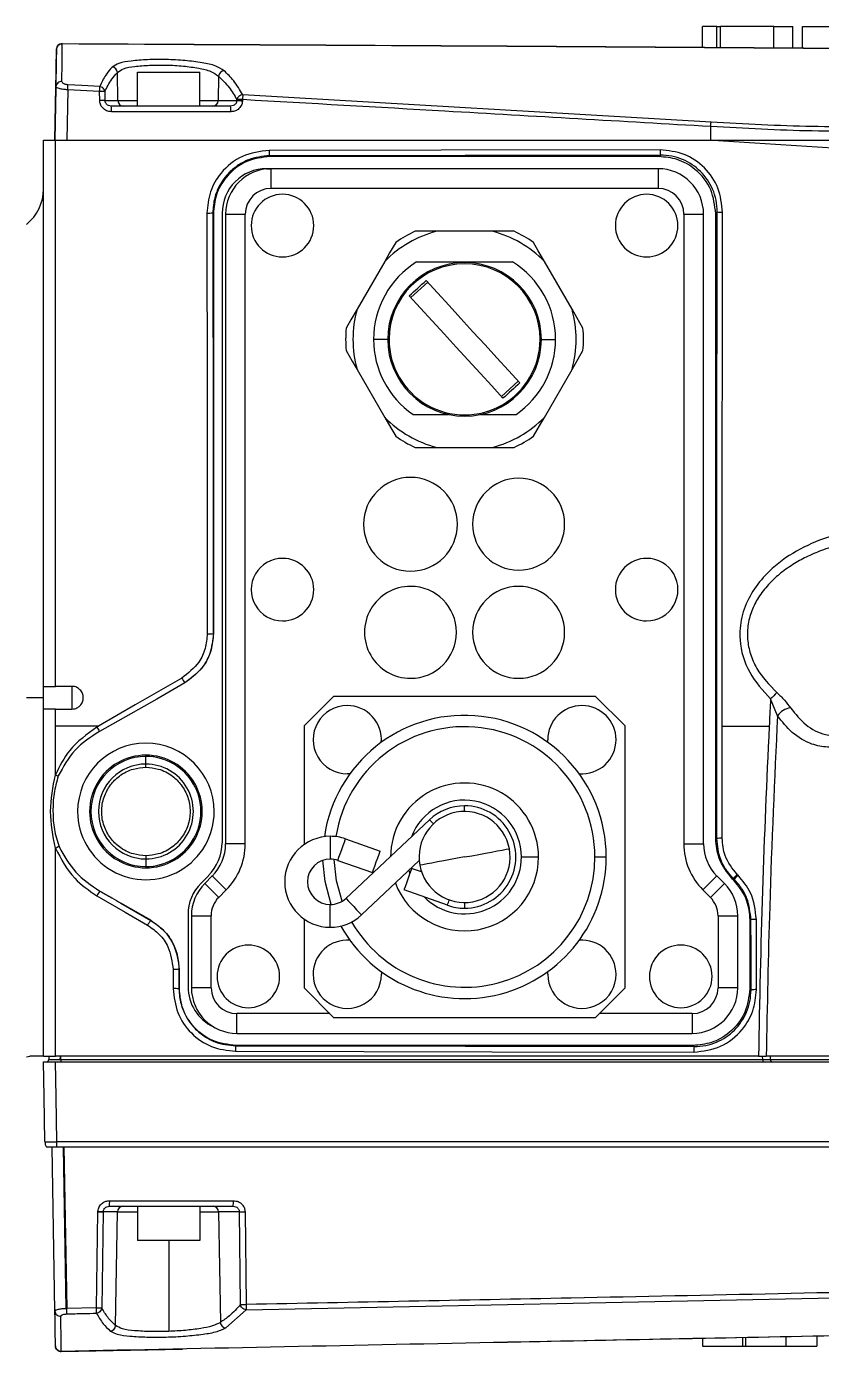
# Model space of a CAD drawing. Header units: millimetres. Extents: x -356 to 237, y 0 to 365.
# Drawn here: x 116.942 to 119.692, y 247.304 to 251.889 of the extents above; entities that cross this region are included whole.
import ezdxf

# ---------------------------------------------------------------- set-up
doc = ezdxf.new("R2010")
doc.units = ezdxf.units.MM

msp = doc.modelspace()

# ---------------------------------------------------------------- linework, layer by layer
at = {"color": 7, "linetype": 'Continuous', "lineweight": 25}
for p, q in [((119.3297, 251.8895), (119.2803, 251.8895)), ((119.2803, 251.8183), (119.2803, 251.8895)), ((119.3297, 251.8179), (119.3297, 251.8895)), ((119.3297, 251.8895), (119.342, 251.8895)), ((119.5272, 251.8895), (119.342, 251.8895)), ((119.342, 251.8178), (119.342, 251.8895)), ((119.5272, 251.8163), (119.5272, 251.8895)), ((119.5272, 251.8895), (119.593, 251.8895)), ((119.593, 251.8158), (119.593, 251.8895)), ((119.6259, 251.8895), (119.8563, 251.8895)), ((119.6259, 251.8155), (119.6259, 251.8895)), ((117.0653, 251.8302), (117.0651, 251.8302)), ((117.0454, 251.8109), (117.0454, 251.8109)), ((117.0455, 251.8109), (117.0454, 251.8109)), ((117.0455, 251.8109), (117.0455, 251.8109)), ((117.258, 251.6332), (117.2564, 251.7305)), ((117.3253, 251.6139), (117.3253, 251.732)), ((117.3253, 251.732), (117.5418, 251.732)), ((117.5418, 251.6139), (117.5418, 251.732)), ((117.6059, 251.7179), (117.6045, 251.6332)), ((117.043, 251.6776), (117.0398, 251.4958)), ((117.0401, 251.4958), (117.0433, 251.681)), ((117.0844, 251.6705), (117.0814, 251.4958)), ((117.1946, 251.6643), (117.0844, 251.6705)), ((117.1951, 251.6332), (117.1946, 251.6643)), ((117.2129, 251.6643), (117.2133, 251.6332)), ((119.3097, 251.5583), (117.6896, 251.6531)), ((117.2133, 251.6332), (117.258, 251.6332)), ((117.6477, 251.6139), (117.2346, 251.6139)), ((117.258, 251.6332), (117.3253, 251.6332)), ((117.5418, 251.6332), (117.6045, 251.6332)), ((117.6045, 251.6332), (117.6694, 251.6332)), ((117.6694, 251.6332), (117.6695, 251.6364)), ((117.6882, 251.6332), (117.6882, 251.6364)), ((117.6891, 251.6332), (117.689, 251.6313)), ((117.6892, 251.6364), (117.6891, 251.6332)), ((117.6486, 251.5945), (117.2356, 251.5945)), ((119.3092, 251.4958), (119.3092, 251.543)), ((117.0005, 249.6059), (117.0005, 251.4958)), ((117.0005, 251.4958), (117.0418, 251.4958)), ((117.0418, 251.4958), (119.3169, 251.4958)), ((119.3169, 251.4958), (119.843, 251.4958)), ((119.1346, 251.4447), (117.7821, 251.4424)), ((117.7821, 251.4424), (117.785, 251.4395)), ((119.1293, 251.4395), (117.785, 251.4395)), ((119.1293, 251.4395), (119.1346, 251.4447)), ((117.7721, 251.3974), (117.7879, 251.3974)), ((117.7879, 251.3292), (117.7879, 251.3974)), ((119.1265, 251.3974), (117.7879, 251.3974)), ((119.1265, 251.3974), (119.1265, 251.3292)), ((119.1265, 251.3292), (117.7879, 251.3292)), ((117.5883, 251.2427), (117.5862, 251.2448)), ((117.5883, 251.2427), (117.5883, 249.7882)), ((117.6186, 251.2438), (117.6186, 249.065)), ((117.6304, 251.2399), (117.6304, 249.061)), ((117.6304, 251.2399), (117.6986, 251.2399)), ((117.6986, 249.061), (117.6986, 251.2399)), ((119.2158, 251.2399), (119.2158, 249.061)), ((119.2158, 251.2399), (119.284, 251.2399)), ((119.284, 249.061), (119.284, 251.2399)), ((119.3312, 251.2479), (119.3261, 251.2427)), ((119.3261, 249.0784), (119.3261, 251.2427)), ((118.3614, 251.1808), (118.2858, 251.1808)), ((118.553, 251.1808), (118.3614, 251.1808)), ((118.6286, 251.1808), (118.553, 251.1808)), ((118.1812, 251.0768), (118.0854, 250.9109)), ((118.6231, 251.0745), (118.2913, 251.0745)), ((118.829, 250.9109), (118.7332, 251.0768)), ((118.3296, 251.0049), (118.2714, 250.9517)), ((118.1914, 250.8068), (118.1422, 250.8068)), ((118.1958, 250.8068), (118.1914, 250.8068)), ((118.7185, 250.8068), (118.7229, 250.8068)), ((118.7229, 250.8068), (118.7721, 250.8068)), ((118.0854, 250.7028), (118.1812, 250.5368)), ((118.7332, 250.5368), (118.829, 250.7028)), ((118.5848, 250.6088), (118.6429, 250.6619)), ((118.2792, 250.547), (118.4015, 250.547)), ((118.5129, 250.547), (118.6352, 250.547)), ((118.2858, 250.4328), (118.3614, 250.4328)), ((118.3614, 250.4328), (118.553, 250.4328)), ((118.553, 250.4328), (118.6286, 250.4328)), ((117.5879, 249.7884), (117.5883, 249.7882)), ((117.0005, 249.5273), (117.0005, 249.6059)), ((117.0006, 249.606), (117.0418, 249.606)), ((117.0989, 249.606), (117.0418, 249.606)), ((117.0989, 249.606), (117.0989, 249.5273)), ((117.4898, 249.6179), (117.3922, 249.5614)), ((117.4899, 249.6178), (117.3922, 249.5614)), ((117.4898, 249.6179), (117.4899, 249.6178)), ((117.0005, 249.5666), (116.9418, 249.5666)), ((117.3922, 249.5614), (117.1942, 249.4502)), ((118.0039, 249.5706), (117.9021, 249.4688)), ((118.9105, 249.5706), (118.0039, 249.5706)), ((119.0123, 249.4688), (118.9105, 249.5706)), ((119.5397, 249.5042), (119.5158, 249.5623)), ((117.0418, 249.5273), (117.0005, 249.5273)), ((117.0005, 248.3265), (117.0005, 249.5273)), ((117.0418, 249.4682), (117.0418, 249.5273)), ((117.0418, 249.5273), (117.0989, 249.5273)), ((117.0418, 249.2998), (117.0418, 249.4682)), ((117.1912, 249.4682), (117.0418, 249.4682)), ((117.9021, 249.4688), (117.9021, 249.0585)), ((119.0123, 248.5622), (119.0123, 249.4688)), ((119.3482, 249.4682), (119.511, 249.4682)), ((119.3482, 249.0801), (119.3482, 249.4682)), ((118.7454, 249.412), (118.745, 249.4214)), ((117.3548, 249.3632), (117.3548, 249.3678)), ((117.3548, 249.337), (117.3548, 249.3632)), ((117.3548, 249.3259), (117.3548, 249.337)), ((118.0607, 249.3036), (118.0513, 249.3033)), ((118.4572, 249.1729), (118.4572, 249.1926)), ((118.3358, 249.1445), (118.0466, 248.8723)), ((117.9926, 249.0871), (117.9926, 249.0083)), ((118.0453, 249.078), (118.165, 249.0355)), ((119.3261, 249.0784), (119.3295, 249.0798)), ((117.0418, 248.3265), (117.0418, 249.0463)), ((117.6986, 249.061), (117.6304, 249.061)), ((119.2158, 249.061), (119.284, 249.061)), ((117.3548, 249.02), (117.3548, 249.0089)), ((117.3548, 249.0089), (117.3548, 248.9827)), ((118.0189, 249.0038), (118.1387, 248.9613)), ((118.3002, 249.0029), (118.1005, 248.8149)), ((118.654, 249.0155), (118.7131, 249.0155)), ((118.908, 249.0155), (118.9473, 249.0155)), ((117.3548, 248.9827), (117.3548, 248.9781)), ((117.5713, 248.9508), (117.5455, 248.925)), ((117.5843, 248.9497), (117.5584, 248.9238)), ((117.6325, 248.9014), (117.5843, 248.9497)), ((118.3084, 248.9638), (118.2741, 248.976)), ((119.3301, 248.9497), (119.2819, 248.9014)), ((119.3559, 248.9238), (119.3301, 248.9497)), ((119.3873, 248.9408), (119.3837, 248.9393)), ((119.3866, 248.9364), (119.3837, 248.9393)), ((119.3902, 248.9379), (119.3866, 248.9364)), ((119.3902, 248.9379), (119.3873, 248.9408)), ((117.6066, 248.8756), (117.5584, 248.9238)), ((117.6325, 248.9014), (117.6066, 248.8756)), ((118.398, 248.8485), (118.2478, 248.9018)), ((119.3077, 248.8756), (119.2819, 248.9014)), ((119.3559, 248.9238), (119.3077, 248.8756)), ((117.2686, 248.8559), (117.3716, 248.7961)), ((117.3718, 248.7963), (117.2686, 248.8559)), ((117.9926, 248.7721), (117.9926, 248.8509)), ((118.4572, 248.858), (118.4572, 248.8383)), ((117.5005, 248.8164), (117.5005, 248.5666)), ((117.5123, 248.8124), (117.5123, 248.5627)), ((117.5123, 248.8124), (117.5805, 248.8124)), ((117.5805, 248.5627), (117.5805, 248.8124)), ((117.9021, 248.8008), (117.9021, 248.5622)), ((119.3339, 248.8124), (119.3339, 248.5627)), ((119.3339, 248.8124), (119.4021, 248.8124)), ((119.4021, 248.5627), (119.4021, 248.8124)), ((117.3716, 248.7961), (117.3718, 248.7963)), ((119.4442, 248.7973), (119.448, 248.7989)), ((119.4442, 248.7973), (119.4442, 248.5598)), ((117.4697, 248.6256), (117.4696, 248.5593)), ((117.4702, 248.6259), (117.4697, 248.6256)), ((117.4702, 248.5598), (117.4702, 248.6259)), ((118.169, 248.619), (118.1694, 248.6096)), ((118.745, 248.6096), (118.7454, 248.619)), ((117.4702, 248.5598), (117.4696, 248.5593)), ((117.5805, 248.5627), (117.5123, 248.5627)), ((117.9021, 248.5622), (118.0039, 248.4603)), ((118.9105, 248.4603), (119.0123, 248.5622)), ((119.4021, 248.5627), (119.3339, 248.5627)), ((119.4442, 248.5598), (119.4482, 248.5558)), ((117.9908, 248.4734), (117.6698, 248.4734)), ((117.6698, 248.4052), (117.6698, 248.4734)), ((118.0039, 248.4603), (118.9105, 248.4603)), ((119.2446, 248.4734), (118.9236, 248.4734)), ((119.2446, 248.4734), (119.2446, 248.4052)), ((117.6698, 248.4052), (119.2446, 248.4052)), ((117.6669, 248.3631), (117.6657, 248.3619)), ((117.6657, 248.3619), (119.2514, 248.3592)), ((119.2475, 248.3631), (117.6669, 248.3631)), ((119.2475, 248.3631), (119.2514, 248.3592)), ((116.9418, 248.3242), (116.9532, 248.3265)), ((117.0005, 248.3265), (116.9532, 248.3265)), ((117.0005, 248.3265), (117.0418, 248.3265)), ((117.0005, 248.3068), (117.0418, 248.3068)), ((117.0195, 248.3265), (117.0191, 248.3144)), ((119.4741, 248.3265), (117.0418, 248.3265)), ((117.0418, 248.3068), (120.4815, 248.3068)), ((117.0584, 248.3144), (117.0588, 248.3265)), ((117.0603, 248.3144), (117.0608, 248.3265)), ((117.0603, 248.3144), (119.4886, 248.3144)), ((119.4741, 248.3265), (119.5009, 248.3265)), ((119.4886, 248.3144), (119.4884, 248.3265)), ((120.9425, 248.3265), (119.5009, 248.3265)), ((119.5154, 248.3144), (119.5152, 248.3265)), ((119.5154, 248.3144), (120.9517, 248.3144)), ((123.436, 248.0294), (117.0466, 248.0294)), ((117.0464, 248.0115), (117.0106, 248.0115)), ((117.0399, 247.4444), (117.03, 248.0115)), ((123.4358, 248.0115), (117.0464, 248.0115)), ((117.0791, 247.4523), (117.0694, 248.0115)), ((117.0714, 248.0115), (117.0811, 247.4524)), ((117.2283, 247.8068), (117.6564, 247.8068)), ((117.2293, 247.8261), (117.6574, 247.8261)), ((117.3253, 247.8068), (117.3253, 247.6887)), ((117.5418, 247.8068), (117.5418, 247.6887)), ((117.184, 247.4549), (117.1888, 247.7875)), ((117.1888, 247.7875), (117.1889, 247.7894)), ((117.207, 247.7875), (117.2023, 247.4549)), ((117.2565, 247.7875), (117.207, 247.7875)), ((117.2498, 247.3937), (117.2565, 247.7875)), ((117.2565, 247.7875), (117.3253, 247.7875)), ((117.5418, 247.7875), (117.6059, 247.7875)), ((117.6781, 247.7875), (117.6059, 247.7875)), ((117.6059, 247.7875), (117.6123, 247.4049)), ((117.6821, 247.4668), (117.6781, 247.7875)), ((117.6978, 247.7875), (117.7019, 247.4668)), ((117.5418, 247.6887), (117.3253, 247.6887)), ((117.4336, 247.6887), (117.4336, 247.3736)), ((117.7016, 247.4485), (120.2573, 247.5004)), ((117.0791, 247.4523), (117.0811, 247.4524)), ((117.184, 247.4549), (117.0811, 247.4524)), ((117.6317, 247.3859), (117.7016, 247.4485)), ((119.2805, 247.3483), (119.2805, 247.3226)), ((119.8134, 247.3597), (119.3364, 247.3503)), ((119.4187, 247.351), (119.4187, 247.3226)), ((119.4302, 247.3226), (119.4302, 247.3512)), ((119.5685, 247.3539), (119.5685, 247.3226)), ((119.6754, 247.3561), (119.6754, 247.3226)), ((117.0622, 247.3042), (117.4812, 247.3126)), ((119.2805, 247.3226), (119.4187, 247.3226)), ((119.4187, 247.3226), (119.4302, 247.3226)), ((119.4302, 247.3226), (119.5685, 247.3226)), ((119.5685, 247.3226), (119.6754, 247.3226))]:
    msp.add_line(p, q, dxfattribs=at)
at = {"color": 7, "linetype": 'Continuous', "lineweight": 25, "flags": 128}
for points in [[(117.1951, 251.6815), (117.1333, 251.6851), (117.0848, 251.6878)], [(117.6891, 251.6332), (117.689, 251.6332), (117.6889, 251.6332), (117.6888, 251.6332), (117.6886, 251.6332), (117.6885, 251.6332), (117.6884, 251.6332), (117.6883, 251.6332), (117.6882, 251.6332)], [(117.0418, 249.606), (117.0418, 250.5524), (117.0418, 251.4958)], [(119.1336, 251.4631), (118.3762, 251.4618), (117.7812, 251.4608)], [(118.219, 251.1422), (118.1979, 251.1057), (118.1812, 251.0768)], [(118.7332, 251.0768), (118.712, 251.1135), (118.6954, 251.1422)], [(118.2661, 250.9576), (118.2734, 250.9642), (118.2807, 250.9708), (118.2879, 250.9775), (118.2952, 250.9841), (118.3025, 250.9908), (118.3097, 250.9974), (118.317, 251.004), (118.3243, 251.0107)], [(118.3243, 251.0107), (118.3632, 250.9681), (118.4035, 250.924), (118.4446, 250.8789), (118.4863, 250.8334), (118.5279, 250.7878), (118.569, 250.7427), (118.6093, 250.6987), (118.6482, 250.6561)], [(118.5901, 250.6029), (118.5512, 250.6455), (118.5109, 250.6896), (118.4697, 250.7347), (118.4281, 250.7803), (118.3865, 250.8258), (118.3453, 250.8709), (118.3051, 250.915), (118.2661, 250.9576)], [(118.0854, 250.9109), (118.0642, 250.8741), (118.0476, 250.8454)], [(118.8668, 250.8454), (118.8457, 250.8819), (118.829, 250.9109)], [(118.0476, 250.7682), (118.0687, 250.7317), (118.0854, 250.7028)], [(118.829, 250.7028), (118.8502, 250.7395), (118.8668, 250.7682)], [(118.6482, 250.6561), (118.641, 250.6494), (118.6337, 250.6428), (118.6264, 250.6361), (118.6192, 250.6295), (118.6119, 250.6229), (118.6046, 250.6162), (118.5974, 250.6096), (118.5901, 250.6029)], [(118.1812, 250.5368), (118.2024, 250.5001), (118.219, 250.4714)], [(118.6954, 250.4714), (118.7165, 250.5079), (118.7332, 250.5368)], [(117.4789, 249.6348), (117.3178, 249.5415), (117.1912, 249.4682)], [(118.3358, 249.1445), (118.337, 249.1432), (118.3405, 249.1394), (118.3461, 249.1335), (118.3492, 249.1301)], [(118.0189, 249.0038), (118.0199, 249.0066), (118.0228, 249.0147), (118.0271, 249.0267), (118.0321, 249.0409), (118.0371, 249.0551), (118.0414, 249.0672), (118.0443, 249.0752), (118.0453, 249.078)], [(118.1387, 248.9613), (118.1397, 248.9642), (118.1426, 248.9722), (118.1469, 248.9842), (118.1519, 248.9984), (118.1569, 249.0126), (118.1612, 249.0247), (118.164, 249.0327), (118.165, 249.0355)], [(118.4572, 249.0155), (118.4819, 249.02), (118.506, 249.0245), (118.5291, 249.0288), (118.5506, 249.0327), (118.57, 249.0363), (118.587, 249.0395), (118.6011, 249.0421), (118.612, 249.0441)], [(117.9955, 248.8509), (117.9745, 248.9304), (117.9672, 249.0041)], [(118.0333, 248.8622), (118.0141, 248.9326), (118.0065, 249.0071)], [(118.4572, 249.0155), (118.4325, 249.0109), (118.4083, 249.0064), (118.3853, 249.0022), (118.3638, 248.9982), (118.3443, 248.9946), (118.3274, 248.9915), (118.3133, 248.9889), (118.3023, 248.9868)], [(118.2741, 248.976), (118.2731, 248.9732), (118.2702, 248.9651), (118.266, 248.9531), (118.2609, 248.9389), (118.2559, 248.9247), (118.2516, 248.9126), (118.2488, 248.9046), (118.2478, 248.9018)], [(118.2684, 248.9598), (118.2683, 248.96), (118.2656, 248.9703)], [(117.1852, 248.8813), (117.2835, 248.8243), (117.3608, 248.7795)], [(118.0466, 248.8723), (118.0486, 248.8701), (118.0545, 248.8639), (118.0632, 248.8546), (118.0736, 248.8436), (118.0839, 248.8326), (118.0926, 248.8233), (118.0985, 248.8171), (118.1005, 248.8149)], [(119.4482, 248.5558), (119.4481, 248.6919), (119.448, 248.7989)], [(119.4669, 248.5564), (119.4668, 248.6924), (119.4667, 248.7993)], [(117.449, 248.6261), (117.449, 248.589), (117.449, 248.5598)], [(117.6648, 248.343), (118.5527, 248.3414), (119.2504, 248.3402)], [(117.0053, 248.0305), (117.0026, 248.1852), (117.0005, 248.3068)], [(117.0466, 248.0294), (117.0439, 248.1848), (117.0418, 248.3068)], [(117.042, 247.3235), (117.0418, 247.3377), (117.0413, 247.3644), (117.0411, 247.3783), (117.0408, 247.3942), (117.0404, 247.4148), (117.0399, 247.4444)]]:
    msp.add_lwpolyline(points, dxfattribs=at)
at = {"color": 7, "linetype": 'Continuous', "lineweight": 25}
for centre, radius, start, end in [((117.0651, 251.8105), 0.0197, 89.6802, 178.9724), ((117.0652, 251.8105), 0.0197, 89.8033, 179.0134), ((117.2361, 251.729), 0.0203, 4.0865, 84.6851), ((117.6267, 251.7157), 0.0209, 93.0955, 174.0101), ((117.0623, 251.6798), 0.0191, 83.9819, 176.3679), ((116.8701, 251.6845), 0.2147, 356.2584, 0.8898), ((117.2037, 251.2354), 0.429, 88.7799, 91.2201), ((117.2042, 251.2042), 0.4291, 88.7801, 91.2199), ((117.1373, 251.5993), 0.0985, 357.2323, 8.5188), ((117.2775, 251.6334), 0.0195, 180.3411, 269.3383), ((117.5853, 251.6331), 0.0192, 271.427, 0.3944), ((117.5505, 251.5993), 0.0982, 357.2187, 8.5324), ((117.679, 251.1473), 0.486, 88.9243, 91.1331), ((117.6569, 251.1859), 0.4465, 85.8679, 88.395), ((117.6792, 251.1441), 0.4923, 88.9525, 91.1336), ((117.6889, 251.653), 0.0166, 267.4976, 270.8337), ((119.0337, 251.5599), 0.276, 356.4796, 359.6694), ((117.8809, 251.4568), 0.0998, 177.7013, 188.3059), ((119.2328, 251.4591), 0.0993, 177.6855, 188.3508), ((117.7721, 251.2438), 0.1535, 89.9982, 180), ((117.7879, 251.2399), 0.1575, 90.0015, 179.9985), ((119.1265, 251.2399), 0.1575, 0.0015, 89.9985), ((116.843, 251.3272), 0.1575, 308.8499, 359.9995), ((117.7879, 251.2399), 0.0893, 90.0021, 179.9979), ((119.1265, 251.2399), 0.0893, 0.0073, 89.9927), ((117.8273, 251.2005), 0.1083, 90, 270), ((117.8273, 251.2005), 0.1083, 270.0025, 89.9975), ((119.0871, 251.2005), 0.1083, 90.0025, 269.9975), ((119.0871, 251.2005), 0.1083, 270, 90), ((117.5705, 251.3453), 0.1017, 267.2393, 278.9039), ((119.3458, 251.3356), 0.0889, 260.5637, 272.6579), ((118.4572, 250.8068), 0.386, 104.3654, 135.6366), ((118.4572, 250.8068), 0.4114, 114.6193, 125.3798), ((118.4572, 250.8069), 0.386, 44.363, 75.6362), ((118.4572, 250.8068), 0.4114, 54.6202, 65.3807), ((118.4572, 250.8068), 0.315, 121.7889, 179.9999), ((118.4572, 250.8068), 0.2657, 0.0006, 179.9994), ((118.4572, 250.8068), 0.2613, 0, 180), ((118.4572, 250.8068), 0.315, 0.0001, 58.2111), ((118.4571, 250.8068), 0.386, 164.3637, 195.6363), ((118.4572, 250.8068), 0.386, 344.3637, 15.6363), ((118.4563, 250.8068), 0.4105, 174.6083, 185.3917), ((118.4594, 250.8069), 0.4092, 359.9847, 5.3931), ((118.4572, 250.8068), 0.3149, 179.9984, 235.5892), ((118.4572, 250.8068), 0.2657, 180.0006, 359.9994), ((118.4572, 250.8068), 0.2613, 179.9999, 0.0001), ((118.4572, 250.8068), 0.3149, 304.4108, 0.0016), ((118.4594, 250.8067), 0.4092, 354.6069, 0.0153), ((118.4572, 250.8068), 0.386, 224.3634, 255.6346), ((118.4572, 250.8068), 0.386, 284.3638, 315.637), ((118.4572, 250.8068), 0.4114, 234.6202, 245.3807), ((118.4572, 250.8068), 0.4114, 294.6193, 305.3798), ((118.2702, 250.167), 0.1622, 90, 270), ((118.2702, 250.167), 0.1622, 270.0017, 89.9983), ((118.6442, 250.167), 0.1591, 90, 270), ((118.6442, 250.167), 0.1591, 270, 90), ((117.8273, 249.9407), 0.1083, 89.9988, 270.0012), ((117.8273, 249.9407), 0.1083, 270.0012, 89.9988), ((119.0871, 249.9407), 0.1083, 90.0012, 269.9988), ((119.0871, 249.9407), 0.1083, 269.9988, 90.0012), ((118.2702, 249.793), 0.1591, 89.9983, 270.0017), ((118.2702, 249.793), 0.1591, 270, 90), ((118.6442, 249.793), 0.1591, 90, 270), ((118.6442, 249.793), 0.1591, 270, 90), ((117.5722, 250.3543), 0.5661, 269.5025, 271.5918), ((117.5864, 249.6915), 0.1215, 207.8073, 217.2932), ((120.1294, 248.9882), 0.8403, 134.7774, 136.9048), ((118.0513, 249.4214), 0.1181, 89.9993, 270.0007), ((118.0513, 249.4214), 0.1181, 355.4348, 89.9976), ((118.8631, 249.4214), 0.1181, 0.0015, 179.9985), ((118.4572, 249.0155), 0.4902, 0.0004, 171.7553), ((119.5921, 249.4676), 0.0639, 96.4419, 145.1128), ((117.4381, 249.6091), 0.2911, 209.708, 213.0766), ((118.4572, 249.0155), 0.4508, 359.9998, 171.0108), ((117.3548, 249.1729), 0.2362, 0.0006, 179.9994), ((118.8631, 249.4214), 0.1181, 265.4348, 359.9976), ((117.3548, 249.1729), 0.1949, 89.9998, 270.0002), ((117.3548, 249.1729), 0.1903, 90.0004, 269.9996), ((117.3548, 249.1729), 0.1949, 269.9998, 90.0002), ((117.3548, 249.1729), 0.1903, 269.9992, 90.0008), ((117.3548, 249.1729), 0.1641, 90.0008, 269.9992), ((117.3548, 249.1729), 0.1641, 269.9992, 90.0008), ((117.4828, 250.3827), 1.1693, 247.8406, 248.3579), ((118.4572, 249.0155), 0.2559, 359.9995, 180.0005), ((117.3548, 249.1729), 0.2362, 179.9994, 0.0006), ((118.4572, 249.0155), 0.1968, 359.9996, 159.1086), ((118.4572, 249.0155), 0.1575, 10.47, 190.47), ((118.4572, 249.0154), 0.1772, 90.0029, 133.2627), ((118.4572, 249.0155), 0.1772, 269.9988, 90.0012), ((117.9926, 248.9296), 0.1575, 90.0009, 269.9991), ((117.9926, 248.9294), 0.1577, 70.4789, 89.9857), ((119.3441, 248.6786), 0.4015, 89.4129, 92.0823), ((117.2352, 248.5727), 0.5115, 110.6711, 112.214), ((117.4572, 249.065), 0.1614, 315.0029, 359.9998), ((117.4729, 249.061), 0.1575, 314.9983, 0.0019), ((117.4729, 249.061), 0.2257, 315.0019, 0), ((118.4572, 249.0155), 0.1575, 190.47, 10.47), ((119.4414, 249.061), 0.2257, 180, 224.9981), ((119.4414, 249.061), 0.1575, 179.9981, 225.0017), ((117.9926, 248.9296), 0.0787, 90, 270), ((117.9926, 248.9296), 0.0788, 70.4739, 90.0024), ((118.4572, 249.0155), 0.4902, 209.1846, 359.9995), ((118.4572, 249.0155), 0.4508, 209.9298, 0), ((118.4572, 249.0155), 0.2559, 200.648, 359.9999), ((118.4572, 249.0155), 0.1968, 224.6292, 359.9995), ((119.4768, 248.8724), 0.1127, 132.8208, 142.6168), ((119.4797, 248.8695), 0.1127, 132.8328, 142.6255), ((117.3237, 248.8049), 0.1581, 144.1506, 151.1112), ((117.6541, 248.8164), 0.1536, 135.0075, 179.9943), ((117.6698, 248.8124), 0.1575, 134.9983, 180.0019), ((119.2446, 248.8124), 0.1575, 359.9981, 45.0017), ((117.6698, 248.8124), 0.0893, 135.0033, 179.9924), ((117.9926, 248.9296), 0.0787, 269.9971, 313.2738), ((107.0651, 252.8783), 12.028, 340.42518, 340.51895), ((118.4571, 249.0153), 0.177, 250.4647, 270.0118), ((119.2446, 248.8124), 0.0893, 0.0076, 44.9967), ((117.9926, 248.9296), 0.1575, 269.9953, 313.2695), ((117.4505, 248.733), 0.1011, 141.3205, 152.5714), ((119.4626, 248.5656), 0.2337, 88.9858, 93.573), ((117.7092, 248.6021), 0.1083, 90, 270), ((117.7092, 248.6021), 0.1083, 270, 90), ((118.0513, 248.6096), 0.1181, 85.4348, 179.9976), ((118.8631, 248.6096), 0.1181, 0.0017, 94.5658), ((119.2052, 248.6021), 0.1083, 90, 270), ((119.2052, 248.6021), 0.1083, 270, 90), ((117.454, 248.4149), 0.2113, 85.7404, 91.3421), ((118.0513, 248.6096), 0.1181, 179.9993, 0.0007), ((118.8631, 248.6096), 0.1181, 179.9993, 0.0007), ((117.4539, 248.3623), 0.1976, 85.4297, 91.4183), ((117.6541, 248.5667), 0.1536, 180.0057, 244.8422), ((117.6698, 248.5627), 0.1575, 180.0015, 269.9985), ((117.6698, 248.5627), 0.0893, 180.0073, 269.9927), ((119.2446, 248.5627), 0.0893, 270.0073, 359.9927), ((119.2446, 248.5627), 0.1575, 270.0015, 359.9985), ((119.4628, 248.3831), 0.1733, 88.6453, 94.833), ((117.7688, 248.3471), 0.1041, 171.8346, 182.3021), ((119.3544, 248.3444), 0.1041, 171.8346, 182.3021), ((117.0112, 248.3147), 0.00787, 269.9819, 358.0372), ((117.0984, 248.3125), 0.0381, 177.2052, 188.6607), ((119.5267, 248.3125), 0.0381, 177.2052, 188.6607), ((119.5224, 248.3137), 0.00699, 174.1095, 260.1266), ((117.0447, 248.0312), 0.0393, 180.9962, 210.014), ((116.31, 248.0311), 0.7367, 358.4777, 359.8712), ((117.1319, 247.8214), 0.0976, 351.4012, 2.7922), ((117.276, 247.7873), 0.0195, 90.6338, 179.659), ((117.5867, 247.7876), 0.0192, 359.5998, 88.5783), ((117.5603, 247.8214), 0.0972, 351.3791, 2.8143), ((117.1979, 248.2157), 0.4283, 268.7787, 271.2213), ((117.2245, 248.2818), 0.4937, 265.8595, 267.9771), ((117.688, 248.2998), 0.5124, 268.8976, 271.1024), ((117.0591, 247.4453), 0.0192, 182.7811, 273.9811), ((116.896, 247.4451), 0.1852, 356.6112, 2.2347), ((117.1932, 247.8833), 0.4284, 268.7789, 271.2211), ((117.692, 247.979), 0.5123, 268.8974, 271.1026), ((117.2296, 247.3948), 0.0202, 274.78, 356.7267), ((117.6327, 247.4064), 0.0205, 184.0731, 267.299), ((117.0617, 247.3239), 0.0197, 181.024, 271.5202)]:
    msp.add_arc(centre, radius, start, end, dxfattribs=at)
for points, knots in [([(117.0455, 251.8109), (117.0459, 251.8136), (117.0467, 251.8194), (117.0521, 251.8258), (117.0587, 251.8295), (117.0632, 251.8299), (117.0653, 251.8301)], [0, 0, 0, 0, 0.270231, 0.562113, 0.78932, 1, 1, 1, 1]), ([(117.0643, 251.6988), (117.0645, 251.718), (117.0647, 251.7487), (117.065, 251.787), (117.0652, 251.8116), (117.0653, 251.8247), (117.0653, 251.8301)], [0, 0, 0, 0, 0.439692, 0.699963, 0.875812, 1, 1, 1, 1]), ([(117.0653, 251.8302), (118.2813, 251.8241), (119.9953, 251.8156), (121.7092, 251.7939), (122.2072, 251.7876)], [0, 0, 0, 0, 0.70944, 1, 1, 1, 1]), ([(117.0653, 251.8302), (117.0653, 251.8302), (117.0653, 251.8302), (117.0653, 251.8302), (117.0653, 251.8301)], [0, 0, 0, 0, 0.396329, 1, 1, 1, 1]), ([(117.0653, 251.8301), (118.2806, 251.8239), (119.5826, 251.8172), (120.9714, 251.8021), (121.2318, 251.7991), (121.4922, 251.796), (121.7526, 251.7928), (121.9544, 251.7902), (122.0694, 251.7886), (122.0975, 251.7882)], [0, 0, 0, 0, 0.724456, 0.776204, 0.827951, 0.879699, 0.931447, 0.983196, 1, 1, 1, 1]), ([(117.0454, 251.8109), (117.0453, 251.8087), (117.0452, 251.8026), (117.045, 251.7903), (117.0446, 251.7676), (117.0439, 251.7292), (117.0434, 251.6972), (117.043, 251.6776)], [0, 0, 0, 0, 0.049557, 0.13592, 0.278425, 0.559631, 1, 1, 1, 1]), ([(117.0433, 251.681), (117.0435, 251.6903), (117.0438, 251.708), (117.0442, 251.7332), (117.0446, 251.755), (117.0449, 251.7751), (117.0452, 251.7932), (117.0454, 251.8053), (117.0455, 251.8109)], [0, 0, 0, 0, 0.214395, 0.408329, 0.581768, 0.718444, 0.872687, 1, 1, 1, 1]), ([(117.238, 251.7493), (117.2303, 251.7402), (117.2128, 251.7197), (117.2014, 251.6952), (117.1951, 251.6815)], [0, 0, 0, 0, 0.441372, 1, 1, 1, 1]), ([(117.6255, 251.7365), (117.616, 251.7422), (117.5926, 251.7563), (117.5457, 251.7651), (117.4886, 251.7725), (117.4252, 251.7755), (117.3626, 251.7754), (117.3084, 251.7708), (117.2657, 251.7659), (117.2456, 251.7539), (117.238, 251.7493)], [0, 0, 0, 0, 0.083527, 0.204246, 0.354582, 0.519916, 0.682602, 0.825116, 0.933169, 1, 1, 1, 1]), ([(117.2564, 251.7305), (117.2632, 251.735), (117.2811, 251.7468), (117.32, 251.7518), (117.369, 251.7564), (117.4255, 251.7564), (117.4828, 251.7535), (117.5342, 251.7461), (117.5765, 251.7373), (117.5973, 251.7236), (117.6059, 251.7179)], [0, 0, 0, 0, 0.067814, 0.176334, 0.31844, 0.480387, 0.645723, 0.794708, 0.914231, 1, 1, 1, 1]), ([(117.6896, 251.6531), (117.68, 251.6699), (117.6624, 251.7006), (117.637, 251.7253), (117.6255, 251.7365)], [0, 0, 0, 0, 0.546439, 1, 1, 1, 1]), ([(117.0848, 251.6878), (117.0834, 251.688), (117.0807, 251.6882), (117.0768, 251.6891), (117.0732, 251.6903), (117.0694, 251.6921), (117.0656, 251.6945), (117.0647, 251.6975), (117.0643, 251.6988)], [0, 0, 0, 0, 0.170607, 0.335293, 0.489056, 0.626372, 0.84627, 1, 1, 1, 1]), ([(117.2129, 251.6643), (117.2201, 251.6789), (117.232, 251.7028), (117.2496, 251.7228), (117.2564, 251.7305)], [0, 0, 0, 0, 0.61241, 1, 1, 1, 1]), ([(117.6059, 251.7179), (117.6187, 251.7053), (117.6436, 251.681), (117.661, 251.6509), (117.6695, 251.6364)], [0, 0, 0, 0, 0.515337, 1, 1, 1, 1]), ([(117.0844, 251.6705), (117.0794, 251.6708), (117.0719, 251.6713), (117.0622, 251.6728), (117.0549, 251.6743), (117.0493, 251.6763), (117.0447, 251.6782), (117.0437, 251.6802), (117.0433, 251.681)], [0, 0, 0, 0, 0.3460669, 0.5179255, 0.6770379, 0.8507492, 0.9381666, 1, 1, 1, 1]), ([(117.1946, 251.6643), (117.1947, 251.6662), (117.1949, 251.67), (117.1951, 251.6757), (117.1951, 251.6795), (117.1951, 251.6815)], [0, 0, 0, 0, 0.336352, 0.651236, 1, 1, 1, 1]), ([(117.2129, 251.6643), (117.2124, 251.6663), (117.2115, 251.6706), (117.2073, 251.6759), (117.2016, 251.68), (117.1972, 251.681), (117.1951, 251.6815)], [0, 0, 0, 0, 0.231299, 0.487523, 0.751121, 1, 1, 1, 1]), ([(117.6896, 251.6531), (117.6874, 251.6527), (117.6826, 251.6519), (117.6764, 251.6481), (117.6715, 251.6428), (117.6701, 251.6384), (117.6695, 251.6364)], [0, 0, 0, 0, 0.245747, 0.512678, 0.772095, 1, 1, 1, 1]), ([(117.6896, 251.6531), (117.6896, 251.6519), (117.6897, 251.6492), (117.6895, 251.6436), (117.6893, 251.6392), (117.6892, 251.6364)], [0, 0, 0, 0, 0.205443, 0.487007, 1, 1, 1, 1]), ([(117.2356, 251.5945), (117.2299, 251.5952), (117.2181, 251.5966), (117.2046, 251.607), (117.1966, 251.62), (117.1955, 251.6289), (117.1951, 251.6332)], [0, 0, 0, 0, 0.275522, 0.56682, 0.79154, 1, 1, 1, 1]), ([(117.2346, 251.6139), (117.2315, 251.6142), (117.226, 251.6149), (117.2202, 251.6187), (117.2168, 251.6224), (117.2148, 251.6259), (117.2136, 251.6295), (117.2134, 251.632), (117.2133, 251.6332)], [0, 0, 0, 0, 0.293128, 0.512694, 0.641061, 0.764693, 0.883963, 1, 1, 1, 1]), ([(117.6694, 251.6323), (117.6692, 251.6311), (117.6689, 251.6287), (117.6675, 251.6252), (117.6655, 251.6219), (117.662, 251.6184), (117.6562, 251.6148), (117.6508, 251.6142), (117.6477, 251.6139)], [0, 0, 0, 0, 0.114269, 0.232312, 0.355285, 0.483837, 0.704437, 1, 1, 1, 1]), ([(117.689, 251.6313), (117.688, 251.6259), (117.6859, 251.6149), (117.675, 251.6028), (117.6618, 251.5957), (117.653, 251.5949), (117.6486, 251.5945)], [0, 0, 0, 0, 0.267812, 0.556097, 0.784314, 1, 1, 1, 1]), ([(117.6694, 251.6332), (117.6694, 251.6331), (117.6694, 251.6327), (117.6694, 251.6324), (117.6694, 251.6323)], [0, 0, 0, 0, 0.564302, 1, 1, 1, 1]), ([(119.3092, 251.543), (119.0026, 251.5608), (118.4626, 251.5923), (117.9226, 251.623), (117.6892, 251.6364)], [0, 0, 0, 0, 0.567757, 1, 1, 1, 1]), ([(119.8328, 251.5431), (119.7749, 251.5427), (119.6587, 251.5418), (119.4843, 251.5488), (119.3679, 251.5552), (119.3097, 251.5583)], [0, 0, 0, 0, 0.3320437, 0.665757, 1, 1, 1, 1]), ([(119.8348, 251.5277), (119.7763, 251.5273), (119.6594, 251.5266), (119.4842, 251.5336), (119.3675, 251.5398), (119.3092, 251.543)], [0, 0, 0, 0, 0.3334808, 0.6666237, 1, 1, 1, 1]), ([(117.7812, 251.4608), (117.7494, 251.4566), (117.6858, 251.4483), (117.615, 251.3899), (117.5729, 251.3185), (117.568, 251.2686), (117.5656, 251.2437)], [0, 0, 0, 0, 0.2802431, 0.5596518, 0.7797388, 1, 1, 1, 1]), ([(119.3499, 251.2468), (119.3467, 251.2752), (119.3403, 251.332), (119.2903, 251.4036), (119.2187, 251.4535), (119.162, 251.4599), (119.1336, 251.4631)], [0, 0, 0, 0, 0.2503508, 0.5000452, 0.7499515, 1, 1, 1, 1]), ([(119.3169, 251.4958), (120.0858, 251.4477), (121.1568, 251.3807), (122.5297, 251.2936), (123.1339, 251.2577), (123.436, 251.2398)], [0, 0, 0, 0, 0.560008, 0.780009, 1, 1, 1, 1]), ([(117.7821, 251.4424), (117.7575, 251.4397), (117.7197, 251.4356), (117.6739, 251.411), (117.6377, 251.3816), (117.6094, 251.3425), (117.5899, 251.2944), (117.5875, 251.2624), (117.5862, 251.2448)], [0, 0, 0, 0, 0.237987, 0.36615, 0.500157, 0.689109, 0.829392, 1, 1, 1, 1]), ([(117.785, 251.4395), (117.7571, 251.436), (117.6991, 251.4288), (117.6331, 251.3756), (117.5947, 251.3094), (117.5904, 251.2644), (117.5883, 251.2427)], [0, 0, 0, 0, 0.270322, 0.562406, 0.789674, 1, 1, 1, 1]), ([(119.3261, 251.2427), (119.3226, 251.2706), (119.3154, 251.3286), (119.2622, 251.3946), (119.196, 251.433), (119.151, 251.4374), (119.1293, 251.4395)], [0, 0, 0, 0, 0.270323, 0.562409, 0.789671, 1, 1, 1, 1]), ([(119.3312, 251.2479), (119.3304, 251.2615), (119.3289, 251.2883), (119.3128, 251.3376), (119.277, 251.3911), (119.2234, 251.4267), (119.1741, 251.4425), (119.1478, 251.4439), (119.1346, 251.4447)], [0, 0, 0, 0, 0.13251, 0.260207, 0.500176, 0.744779, 0.871181, 1, 1, 1, 1]), ([(117.5656, 251.2437), (117.566, 251.0012), (117.5669, 250.516), (117.5671, 250.0309), (117.5673, 249.7882)], [0, 0, 0, 0, 0.49981, 1, 1, 1, 1]), ([(117.5862, 251.2448), (117.5867, 250.973), (117.5875, 250.4876), (117.5878, 250.0021), (117.5879, 249.7884)], [0, 0, 0, 0, 0.55981, 1, 1, 1, 1]), ([(119.3295, 249.0798), (119.3295, 249.4847), (119.3294, 250.2074), (119.3307, 250.93), (119.3312, 251.2479)], [0, 0, 0, 0, 0.560186, 1, 1, 1, 1]), ([(119.3482, 249.4682), (119.3482, 249.7647), (119.3484, 250.3576), (119.3494, 250.9504), (119.3499, 251.2468)], [0, 0, 0, 0, 0.500155, 1, 1, 1, 1]), ([(119.9137, 250.1597), (119.8747, 250.1559), (119.7967, 250.1483), (119.6836, 250.1145), (119.5778, 250.0622), (119.4961, 249.9949), (119.4418, 249.9202), (119.4125, 249.8462), (119.4052, 249.754), (119.4361, 249.6499), (119.4892, 249.5915), (119.5158, 249.5623)], [0, 0, 0, 0, 0.124825, 0.249641, 0.37448, 0.499628, 0.583241, 0.667007, 0.75032, 0.874785, 1, 1, 1, 1]), ([(119.9175, 250.1215), (119.891, 250.1195), (119.8405, 250.1156), (119.7673, 250.1007), (119.7028, 250.0813), (119.6466, 250.0578), (119.5971, 250.0312), (119.5523, 250.0003), (119.5111, 249.9631), (119.4772, 249.9213), (119.4513, 249.8736), (119.4365, 249.8224), (119.4342, 249.7691), (119.4428, 249.7257), (119.4555, 249.6925), (119.4798, 249.6436), (119.512, 249.6108), (119.5375, 249.5846)], [0, 0, 0, 0, 0.091255, 0.173848, 0.255724, 0.322178, 0.382577, 0.448349, 0.508343, 0.572639, 0.632061, 0.693729, 0.753854, 0.813282, 0.844099, 0.875872, 1, 1, 1, 1]), ([(117.5673, 249.7882), (117.5658, 249.771), (117.5627, 249.7365), (117.536, 249.679), (117.5006, 249.6516), (117.4789, 249.6348)], [0, 0, 0, 0, 0.280673, 0.561497, 1, 1, 1, 1]), ([(117.5879, 249.7884), (117.5855, 249.765), (117.581, 249.7225), (117.5471, 249.6607), (117.5106, 249.6335), (117.4898, 249.6179)], [0, 0, 0, 0, 0.34127, 0.622156, 1, 1, 1, 1]), ([(117.5883, 249.7882), (117.5867, 249.7693), (117.5833, 249.7309), (117.5536, 249.667), (117.5139, 249.6363), (117.4899, 249.6178)], [0, 0, 0, 0, 0.276554, 0.562655, 1, 1, 1, 1]), ([(117.0005, 249.6059), (117.0005, 249.606), (117.0005, 249.606), (117.0005, 249.606), (117.0006, 249.606)], [0, 0, 0, 0, 0.553641, 1, 1, 1, 1]), ([(117.0989, 249.5273), (117.1022, 249.5275), (117.1082, 249.5279), (117.1179, 249.5317), (117.126, 249.5374), (117.132, 249.5448), (117.1368, 249.554), (117.1393, 249.5667), (117.1368, 249.5793), (117.132, 249.5885), (117.1258, 249.5961), (117.1175, 249.6019), (117.1078, 249.6054), (117.102, 249.6058), (117.0989, 249.606)], [0, 0, 0, 0, 0.079167, 0.14731, 0.249996, 0.315443, 0.378971, 0.499778, 0.621922, 0.685214, 0.749792, 0.85904, 0.925625, 1, 1, 1, 1]), ([(119.5375, 249.5846), (119.5466, 249.576), (119.5639, 249.5595), (119.5782, 249.5403), (119.585, 249.5311)], [0, 0, 0, 0, 0.523849, 1, 1, 1, 1]), ([(119.5158, 249.5623), (119.5149, 249.5447), (119.5132, 249.5134), (119.5117, 249.482), (119.511, 249.4682)], [0, 0, 0, 0, 0.559934, 1, 1, 1, 1]), ([(117.0005, 249.5273), (117.0005, 249.5273), (117.0005, 249.5273), (117.0005, 249.5273), (117.0005, 249.5273)], [0, 0, 0, 0, 0.544284, 1, 1, 1, 1]), ([(119.5397, 249.5042), (119.5296, 249.2843), (119.5115, 248.8919), (119.5042, 248.4992), (119.5009, 248.3265)], [0, 0, 0, 0, 0.560227, 1, 1, 1, 1]), ([(119.8374, 249.4374), (119.8335, 249.4337), (119.8148, 249.4157), (119.7709, 249.4004), (119.7135, 249.3925), (119.65, 249.4057), (119.5878, 249.4427), (119.5556, 249.4839), (119.5397, 249.5042)], [0, 0, 0, 0, 0.0469314, 0.2244766, 0.3882969, 0.5479735, 0.7775167, 1, 1, 1, 1]), ([(119.585, 249.5311), (119.6015, 249.5106), (119.6337, 249.4707), (119.6966, 249.4359), (119.739, 249.4357), (119.7562, 249.4356)], [0, 0, 0, 0, 0.384383, 0.750595, 1, 1, 1, 1]), ([(117.1853, 249.4648), (117.1511, 249.4403), (117.0898, 249.3965), (117.0565, 249.3294), (117.0418, 249.2998)], [0, 0, 0, 0, 0.559457, 1, 1, 1, 1]), ([(117.1942, 249.4502), (117.164, 249.4304), (117.1036, 249.3908), (117.0689, 249.3275), (117.0516, 249.2959)], [0, 0, 0, 0, 0.500398, 1, 1, 1, 1]), ([(117.1912, 249.4682), (117.1901, 249.4676), (117.1881, 249.4665), (117.1862, 249.4653), (117.1853, 249.4648)], [0, 0, 0, 0, 0.559961, 1, 1, 1, 1]), ([(119.511, 249.4682), (119.5023, 249.2784), (119.485, 248.8979), (119.4777, 248.5172), (119.4741, 248.3265)], [0, 0, 0, 0, 0.4991131, 1, 1, 1, 1]), ([(117.3548, 249.02), (117.3404, 249.0212), (117.3076, 249.024), (117.2645, 249.0464), (117.2298, 249.081), (117.2074, 249.1233), (117.1991, 249.1729), (117.2074, 249.2226), (117.2298, 249.2649), (117.2645, 249.2995), (117.3076, 249.3219), (117.3404, 249.3247), (117.3548, 249.3259)], [0, 0, 0, 0, 0.090408, 0.204776, 0.295185, 0.394896, 0.500002, 0.605109, 0.704811, 0.795227, 0.909591, 1, 1, 1, 1]), ([(117.3548, 249.3259), (117.3693, 249.3247), (117.402, 249.3219), (117.4451, 249.2995), (117.4799, 249.2649), (117.5023, 249.2226), (117.5106, 249.1729), (117.5023, 249.1233), (117.4799, 249.081), (117.4451, 249.0464), (117.402, 249.024), (117.3693, 249.0212), (117.3548, 249.02)], [0, 0, 0, 0, 0.090417, 0.204779, 0.295194, 0.394894, 0.499998, 0.605101, 0.70481, 0.795218, 0.909584, 1, 1, 1, 1]), ([(117.0418, 249.0463), (117.0335, 249.0885), (117.0169, 249.173), (117.0335, 249.2575), (117.0418, 249.2998)], [0, 0, 0, 0, 0.500055, 1, 1, 1, 1]), ([(117.0516, 249.2959), (117.0459, 249.2758), (117.0345, 249.2357), (117.0326, 249.1732), (117.0355, 249.1106), (117.0483, 249.071), (117.0546, 249.0513)], [0, 0, 0, 0, 0.250055, 0.500606, 0.750905, 1, 1, 1, 1]), ([(119.3837, 248.9393), (119.3654, 248.9624), (119.3328, 249.0036), (119.3281, 249.0555), (119.3261, 249.0784)], [0, 0, 0, 0, 0.5600052, 1, 1, 1, 1]), ([(119.3873, 248.9408), (119.3784, 248.9509), (119.3608, 248.9707), (119.3365, 249.0168), (119.3323, 249.0549), (119.3295, 249.0798)], [0, 0, 0, 0, 0.262038, 0.516417, 1, 1, 1, 1]), ([(119.4003, 248.955), (119.3838, 248.9757), (119.3544, 249.0127), (119.3501, 249.0595), (119.3482, 249.0801)], [0, 0, 0, 0, 0.55883, 1, 1, 1, 1]), ([(117.0418, 249.0463), (117.0613, 249.0089), (117.0961, 248.9422), (117.158, 248.8999), (117.1852, 248.8813)], [0, 0, 0, 0, 0.559558, 1, 1, 1, 1]), ([(117.0546, 249.0513), (117.0719, 249.02), (117.1065, 248.9574), (117.1659, 248.9174), (117.1955, 248.8975)], [0, 0, 0, 0, 0.500189, 1, 1, 1, 1]), ([(119.448, 248.7989), (119.4452, 248.8239), (119.441, 248.862), (119.4166, 248.9081), (119.3991, 248.9279), (119.3902, 248.9379)], [0, 0, 0, 0, 0.485104, 0.739093, 1, 1, 1, 1]), ([(119.4031, 248.9522), (119.4026, 248.9527), (119.4016, 248.9537), (119.4007, 248.9546), (119.4003, 248.955)], [0, 0, 0, 0, 0.559739, 1, 1, 1, 1]), ([(119.4667, 248.7993), (119.463, 248.8314), (119.4562, 248.8888), (119.4194, 248.9328), (119.4031, 248.9522)], [0, 0, 0, 0, 0.559754, 1, 1, 1, 1]), ([(117.1955, 248.8975), (117.2092, 248.8898), (117.2336, 248.876), (117.2579, 248.862), (117.2686, 248.8559)], [0, 0, 0, 0, 0.56002, 1, 1, 1, 1]), ([(119.3866, 248.9364), (119.4048, 248.9134), (119.4374, 248.8722), (119.4421, 248.8202), (119.4442, 248.7973)], [0, 0, 0, 0, 0.5600023, 1, 1, 1, 1]), ([(117.3608, 248.7795), (117.3749, 248.7696), (117.4032, 248.7497), (117.4395, 248.6977), (117.4454, 248.6532), (117.449, 248.6261)], [0, 0, 0, 0, 0.280567, 0.561331, 1, 1, 1, 1]), ([(117.3716, 248.7961), (117.3861, 248.7862), (117.4145, 248.7667), (117.4453, 248.7247), (117.4659, 248.6771), (117.4684, 248.6427), (117.4697, 248.6256)], [0, 0, 0, 0, 0.254508, 0.500126, 0.750676, 1, 1, 1, 1]), ([(117.3718, 248.7963), (117.3873, 248.7854), (117.4189, 248.7633), (117.4595, 248.7056), (117.4661, 248.6559), (117.4702, 248.6259)], [0, 0, 0, 0, 0.276555, 0.562658, 1, 1, 1, 1]), ([(117.449, 248.5598), (117.4522, 248.5314), (117.4586, 248.4747), (117.5085, 248.4031), (117.5798, 248.3529), (117.6364, 248.3463), (117.6648, 248.343)], [0, 0, 0, 0, 0.250651, 0.500274, 0.74998, 1, 1, 1, 1]), ([(117.4696, 248.5593), (117.47, 248.5501), (117.471, 248.5243), (117.485, 248.4743), (117.5167, 248.4261), (117.5579, 248.393), (117.6037, 248.3685), (117.6414, 248.3645), (117.6657, 248.3619)], [0, 0, 0, 0, 0.0889793, 0.2511949, 0.5002032, 0.6355616, 0.7641166, 1, 1, 1, 1]), ([(117.6669, 248.3631), (117.639, 248.3666), (117.581, 248.3738), (117.515, 248.427), (117.4766, 248.4932), (117.4723, 248.5382), (117.4702, 248.5598)], [0, 0, 0, 0, 0.270323, 0.562409, 0.789671, 1, 1, 1, 1]), ([(119.4442, 248.5598), (119.4407, 248.532), (119.4335, 248.4739), (119.3803, 248.4079), (119.3141, 248.3696), (119.2691, 248.3652), (119.2475, 248.3631)], [0, 0, 0, 0, 0.270323, 0.562409, 0.789671, 1, 1, 1, 1]), ([(119.2504, 248.3402), (119.2822, 248.3442), (119.3458, 248.3523), (119.417, 248.4102), (119.4595, 248.4815), (119.4644, 248.5314), (119.4669, 248.5564)], [0, 0, 0, 0, 0.279991, 0.559562, 0.779788, 1, 1, 1, 1]), ([(119.2514, 248.3592), (119.2649, 248.36), (119.2914, 248.3615), (119.3407, 248.3774), (119.3943, 248.4132), (119.4301, 248.4667), (119.4459, 248.516), (119.4475, 248.5424), (119.4482, 248.5558)], [0, 0, 0, 0, 0.13113, 0.258356, 0.500095, 0.743258, 0.870048, 1, 1, 1, 1]), ([(117.0191, 248.3144), (117.0193, 248.3144), (117.0204, 248.3143), (117.0242, 248.3143), (117.0319, 248.3142), (117.0413, 248.3143), (117.0506, 248.3143), (117.0557, 248.3144), (117.0584, 248.3144)], [0, 0, 0, 0, 0.020797, 0.080087, 0.291935, 0.607198, 0.796978, 1, 1, 1, 1]), ([(117.0584, 248.3144), (117.0588, 248.3144), (117.0594, 248.3144), (117.0601, 248.3144), (117.0603, 248.3144)], [0, 0, 0, 0, 0.559309, 1, 1, 1, 1]), ([(119.4886, 248.3144), (119.4934, 248.3144), (119.5024, 248.3144), (119.5113, 248.3144), (119.5154, 248.3144)], [0, 0, 0, 0, 0.545375, 1, 1, 1, 1]), ([(117.0053, 248.0305), (117.0058, 248.0304), (117.008, 248.0296), (117.0132, 248.0297), (117.022, 248.0292), (117.0336, 248.0293), (117.0422, 248.0294), (117.0466, 248.0294)], [0, 0, 0, 0, 0.040383, 0.165147, 0.371916, 0.681755, 1, 1, 1, 1]), ([(117.1889, 247.7894), (117.1899, 247.7947), (117.192, 247.8058), (117.203, 247.8179), (117.2161, 247.825), (117.225, 247.8258), (117.2293, 247.8261)], [0, 0, 0, 0, 0.267787, 0.556111, 0.784372, 1, 1, 1, 1]), ([(117.2071, 247.7884), (117.2072, 247.7896), (117.2075, 247.792), (117.2089, 247.7955), (117.2109, 247.7987), (117.2143, 247.8023), (117.22, 247.8059), (117.2253, 247.8065), (117.2283, 247.8068)], [0, 0, 0, 0, 0.115469, 0.234858, 0.358658, 0.487492, 0.707155, 1, 1, 1, 1]), ([(117.6564, 247.8068), (117.6596, 247.8064), (117.6652, 247.8058), (117.6711, 247.802), (117.6746, 247.7983), (117.6766, 247.7948), (117.6779, 247.7912), (117.678, 247.7887), (117.6781, 247.7875)], [0, 0, 0, 0, 0.295968, 0.516506, 0.644493, 0.767171, 0.885419, 1, 1, 1, 1]), ([(117.6574, 247.8261), (117.6631, 247.8255), (117.6748, 247.8241), (117.6883, 247.8137), (117.6964, 247.8007), (117.6974, 247.7918), (117.6978, 247.7875)], [0, 0, 0, 0, 0.2755555, 0.5668616, 0.7914709, 1, 1, 1, 1]), ([(117.207, 247.7875), (117.207, 247.7876), (117.207, 247.788), (117.2071, 247.7883), (117.2071, 247.7884)], [0, 0, 0, 0, 0.5595891, 1, 1, 1, 1]), ([(120.2575, 247.5191), (119.7805, 247.5089), (118.9286, 247.4907), (118.0767, 247.4741), (117.7019, 247.4668)], [0, 0, 0, 0, 0.5600011, 1, 1, 1, 1]), ([(117.0791, 247.4523), (117.0742, 247.4521), (117.0669, 247.4517), (117.0575, 247.4506), (117.0506, 247.4495), (117.0454, 247.4479), (117.0412, 247.4466), (117.0403, 247.445), (117.0399, 247.4444)], [0, 0, 0, 0, 0.364312, 0.53844, 0.695674, 0.870183, 0.949145, 1, 1, 1, 1]), ([(117.0604, 247.4262), (117.0609, 247.4273), (117.0623, 247.4303), (117.0678, 247.4322), (117.074, 247.4338), (117.0785, 247.434), (117.0809, 247.4342)], [0, 0, 0, 0, 0.155681, 0.414809, 0.689383, 1, 1, 1, 1]), ([(117.0622, 247.3042), (117.0622, 247.3082), (117.062, 247.3195), (117.0617, 247.3416), (117.0612, 247.3782), (117.0607, 247.4076), (117.0604, 247.4262)], [0, 0, 0, 0, 0.099497, 0.277954, 0.541719, 1, 1, 1, 1]), ([(117.0809, 247.4342), (117.1001, 247.4347), (117.1344, 247.4355), (117.1687, 247.4364), (117.1838, 247.4367)], [0, 0, 0, 0, 0.560023, 1, 1, 1, 1]), ([(117.1838, 247.4367), (117.1839, 247.4378), (117.1841, 247.4405), (117.1841, 247.4449), (117.1841, 247.4499), (117.1841, 247.4532), (117.184, 247.4549)], [0, 0, 0, 0, 0.174739, 0.455693, 0.723698, 1, 1, 1, 1]), ([(117.2023, 247.4549), (117.2018, 247.4525), (117.2007, 247.4473), (117.1957, 247.4416), (117.1899, 247.4379), (117.1858, 247.4371), (117.1838, 247.4367)], [0, 0, 0, 0, 0.265817, 0.557391, 0.786659, 1, 1, 1, 1]), ([(117.1838, 247.4367), (117.191, 247.4241), (117.2041, 247.4013), (117.2229, 247.3829), (117.2313, 247.3747)], [0, 0, 0, 0, 0.551221, 1, 1, 1, 1]), ([(117.2498, 247.3937), (117.2403, 247.403), (117.2217, 247.4213), (117.2087, 247.4439), (117.2023, 247.4549)], [0, 0, 0, 0, 0.5102683, 1, 1, 1, 1]), ([(117.6821, 247.4668), (117.6699, 247.4529), (117.6491, 247.4293), (117.623, 247.412), (117.6123, 247.4049)], [0, 0, 0, 0, 0.589395, 1, 1, 1, 1]), ([(117.7016, 247.4485), (117.699, 247.4489), (117.6936, 247.4499), (117.6875, 247.4548), (117.6834, 247.4607), (117.6826, 247.4648), (117.6821, 247.4668)], [0, 0, 0, 0, 0.269011, 0.564048, 0.792291, 1, 1, 1, 1]), ([(117.7019, 247.4668), (117.7019, 247.4646), (117.702, 247.4605), (117.7019, 247.4551), (117.7018, 247.4512), (117.7017, 247.4492), (117.7016, 247.4485)], [0, 0, 0, 0, 0.353286, 0.678572, 0.874572, 1, 1, 1, 1]), ([(117.2313, 247.3747), (117.2394, 247.3708), (117.2608, 247.3606), (117.3045, 247.3569), (117.3605, 247.3533), (117.4248, 247.3538), (117.49, 247.3568), (117.5489, 247.3634), (117.5966, 247.3705), (117.6217, 247.3815), (117.6317, 247.3859)], [0, 0, 0, 0, 0.065594, 0.174237, 0.317727, 0.481358, 0.64758, 0.798705, 0.919529, 1, 1, 1, 1]), ([(117.4336, 247.3736), (117.4124, 247.3731), (117.3728, 247.3721), (117.3196, 247.3756), (117.2779, 247.3793), (117.2575, 247.3897), (117.2498, 247.3937)], [0, 0, 0, 0, 0.339211, 0.63536, 0.86154, 1, 1, 1, 1]), ([(117.6123, 247.4049), (117.6032, 247.4005), (117.5818, 247.3902), (117.5406, 247.383), (117.4902, 247.3764), (117.453, 247.3746), (117.4336, 247.3736)], [0, 0, 0, 0, 0.1643492, 0.3886626, 0.6811957, 1, 1, 1, 1]), ([(119.8134, 247.3597), (119.4109, 247.3518), (118.4938, 247.3339), (117.5768, 247.3148), (117.0622, 247.3042)], [0, 0, 0, 0, 0.438881, 1, 1, 1, 1]), ([(119.3364, 247.3503), (119.0929, 247.3455), (118.3348, 247.3307), (117.5768, 247.3149), (117.0622, 247.3042)], [0, 0, 0, 0, 0.321165, 1, 1, 1, 1]), ([(117.0622, 247.3042), (117.0596, 247.3044), (117.0544, 247.3049), (117.0478, 247.3093), (117.0431, 247.3157), (117.0424, 247.3209), (117.042, 247.3235)], [0, 0, 0, 0, 0.25007, 0.49999, 0.749999, 1, 1, 1, 1]), ([(117.0622, 247.3042), (117.0622, 247.3042), (117.0622, 247.3042), (117.0622, 247.3042), (117.0622, 247.3042)], [0, 0, 0, 0, 0.690983, 1, 1, 1, 1])]:
    msp.add_open_spline(points, degree=3, knots=knots, dxfattribs=at)

doc.saveas('drawing.dxf')
